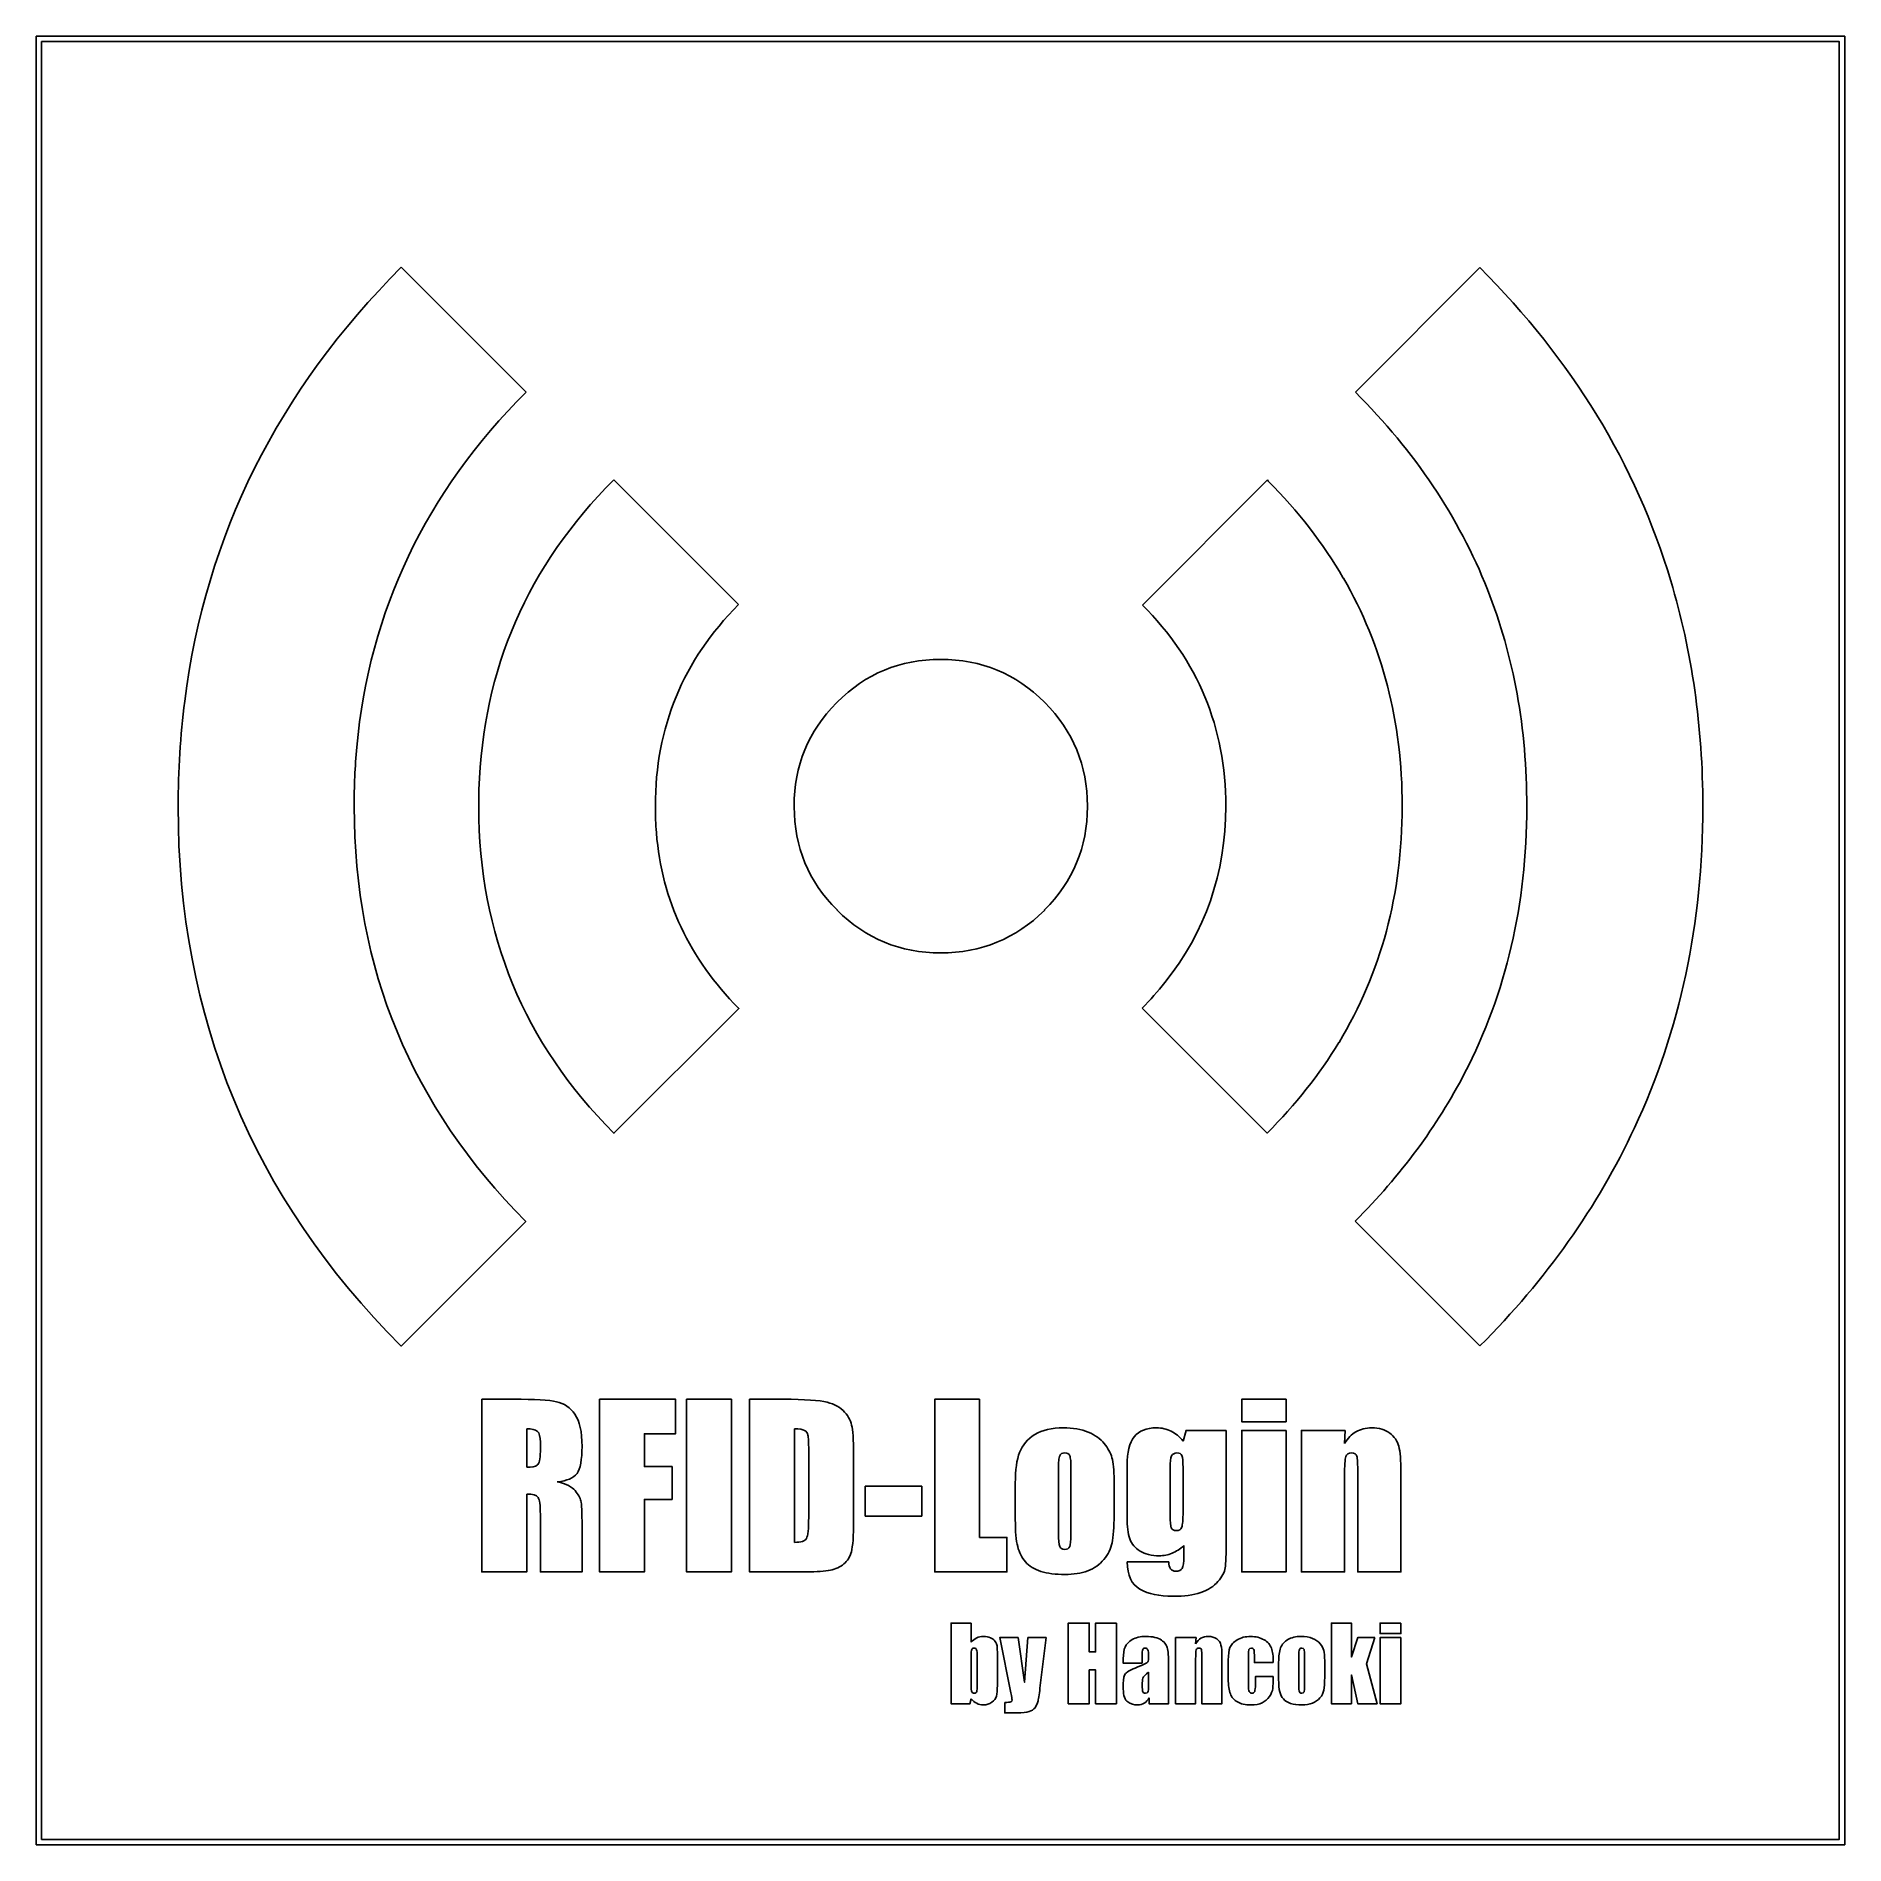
# Model space of a CAD drawing. Extents: x 0 to 87.4, y 0 to 87.4.
import ezdxf

# ---------------------------------------------------------------- set-up
doc = ezdxf.new("R2010")
doc.units = 0
doc.layers.add('Ebene_1', color=7, linetype='CONTINUOUS')

msp = doc.modelspace()

# ---------------------------------------------------------------- linework, layer by layer
at = {"layer": 'Ebene_1', "color": 7}
for points in [[(0.000501, 87.40022), (0.000501, 87.267408), (0.000501, -0.000172), (87.400887, -0.000172), (87.400887, 87.40022)], [(0.264173, 87.136549), (87.135267, 87.136549), (87.135267, 0.263498), (0.264173, 0.263498)], [(59.537674, 65.903565)], [(70.134806, 60.663441)], [(7.178985, 55.259745)], [(38.700189, 55.211567)], [(21.388626, 50.192962)], [(27.223416, 21.530392), (30.896825, 21.530392), (30.896825, 19.861128), (29.392427, 19.861128), (29.392427, 18.279448), (30.731959, 18.279448), (30.731959, 16.692618), (29.392427, 16.692618), (29.392427, 13.189228), (27.223416, 13.189228)], [(33.596497, 21.530392), (33.596497, 13.189228), (31.427485, 13.189228), (31.427485, 21.530392)], [(45.590461, 21.530392), (45.590461, 14.858488), (46.909385, 14.858488), (46.909385, 13.189228), (43.42145, 13.189228), (43.42145, 21.530392)], [(60.402594, 21.530392), (60.402594, 20.443308), (58.259342, 20.443308), (58.259342, 21.530392)], [(23.704568, 20.103288)], [(36.646503, 20.103298)], [(60.402594, 20.025998), (60.402594, 13.189228), (58.259342, 13.189228), (58.259342, 20.025998)], [(52.087187, 17.625138)], [(42.798051, 17.326318), (42.798051, 15.888898), (40.062314, 15.888898), (40.062314, 17.326318)], [(52.203284, 10.713258), (52.203284, 6.820718), (51.191079, 6.820718), (51.191079, 8.455628), (50.888139, 8.455628), (50.888139, 6.820718), (49.875933, 6.820718), (49.875933, 10.713258), (50.888139, 10.713258), (50.888139, 9.321178), (51.191079, 9.321178), (51.191079, 10.713258)], [(64.681537, 10.011208), (64.287237, 8.739338), (64.799357, 6.820718), (63.864087, 6.820718), (63.561147, 8.210398), (63.561147, 6.820718), (62.589807, 6.820718), (62.589807, 10.713258), (63.561147, 10.713258), (63.561147, 9.078338), (63.864087, 10.011208)], [(65.946197, 10.713258), (65.946197, 10.205948), (64.946017, 10.205948), (64.946017, 10.713258)], [(65.946197, 10.011208), (65.946197, 6.820718), (64.946017, 6.820718), (64.946017, 10.011208)], [(59.784004, 8.806628)], [(62.267627, 8.890808)]]:
    msp.add_lwpolyline(points, close=True, dxfattribs=at)
for points in [[(17.641021, 76.229842), (23.671526, 70.199669)], [(63.748017, 70.199669), (69.759317, 76.220074)], [(27.910677, 65.961345), (33.941347, 59.931337)], [(53.459157, 59.912132), (59.499264, 65.961345)], [(63.160115, 61.212602), (63.170049, 61.212602)], [(48.728956, 55.211567), (48.738724, 55.201799)], [(50.800105, 50.192962), (50.800105, 50.173757)], [(57.48606, 50.173757), (57.48606, 50.192962)], [(66.011878, 50.192962), (66.011878, 50.173757)], [(72.03278, 50.163989), (72.03278, 50.173757)], [(80.539227, 50.173757), (80.539227, 50.163823)], [(29.972224, 48.911697), (29.972224, 48.90226)], [(38.709626, 45.164754), (38.700024, 45.174357)], [(54.537942, 41.668138), (54.537942, 41.678071)], [(33.960718, 40.415846), (27.920279, 34.385672), (27.910677, 34.39544)], [(59.489496, 34.39544), (59.489496, 34.405374), (59.480059, 34.39544), (53.449223, 40.425614)], [(62.957802, 38.768529), (62.948365, 38.768529)], [(23.652321, 30.138077), (23.661923, 30.128309), (17.631253, 24.098467), (17.62165, 24.108069)], [(69.76892, 24.108069), (63.738084, 30.138077)], [(21.535557, 21.530392), (23.070867, 21.530392)], [(23.704566, 16.950228), (23.704566, 13.189228), (21.535557, 13.189228), (21.535557, 21.530392)], [(34.477497, 21.530392), (36.100392, 21.530392)], [(37.213235, 13.189258), (34.477497, 13.189258), (34.477497, 21.530392)], [(23.704568, 20.103278), (23.704568, 18.248538)], [(36.646508, 20.103278), (36.646508, 14.616348)], [(24.36403, 19.000748), (24.36403, 19.459278)], [(55.420566, 19.510788), (55.569975, 20.025998), (57.507144, 20.025998)], [(57.507144, 20.025998), (57.507144, 14.760608)], [(63.225857, 17.810618), (63.225857, 13.189228), (61.144427, 13.189228), (61.144427, 20.025998), (63.261977, 20.025998)], [(63.261977, 20.025998), (63.225877, 19.397448)], [(37.331731, 15.827078), (37.331731, 19.067718)], [(39.500743, 18.588578), (39.500743, 15.667368)], [(49.397828, 18.140348), (49.397828, 15.054268)], [(50.005761, 14.987298), (50.005763, 18.140348)], [(52.08719, 17.625138), (52.08719, 15.950728)], [(52.715742, 15.837378), (52.715742, 18.320668)], [(54.797169, 18.212478), (54.797169, 15.914658)], [(55.420559, 16.094988), (55.420565, 18.212478)], [(65.946167, 17.980628), (65.946167, 13.189228), (63.864767, 13.189228), (63.864767, 17.923958)], [(47.316392, 15.724038), (47.316392, 17.475728)], [(26.378478, 15.389158), (26.378478, 13.189228), (24.364028, 13.189228), (24.364028, 15.961028)], [(55.45663, 13.941428), (55.45663, 14.456628)], [(52.715742, 13.673518), (54.735344, 13.673518)], [(45.182755, 7.061098), (45.120245, 6.820668), (44.211424, 6.820668), (44.211424, 10.713208), (45.182762, 10.713258)], [(45.182762, 10.713258), (45.182762, 9.792418)], [(47.098981, 7.342418), (46.567633, 10.011178), (47.450007, 10.011178), (47.767373, 7.859338), (47.921247, 10.011178), (48.80362, 10.011208)], [(48.80362, 10.011208), (48.524723, 7.703088)], [(56.030907, 8.977318), (56.030907, 6.820678), (55.059574, 6.820678), (55.059574, 10.011168), (56.047742, 10.011208)], [(56.047742, 10.011208), (56.030912, 9.717878)], [(45.182755, 9.104778), (45.182755, 7.729528)], [(45.47848, 7.760778), (45.478489, 9.104788)], [(46.449819, 9.148058), (46.449819, 7.710288)], [(53.446302, 8.775398), (52.535076, 8.775398), (52.535076, 8.989378)], [(53.446302, 9.109528), (53.446302, 8.775398)], [(57.300375, 9.056738), (57.300375, 6.820758), (56.329043, 6.820758), (56.329043, 9.030298)], [(57.608117, 8.018018), (57.608117, 8.924438)], [(58.579454, 9.174498), (58.579454, 7.669408)], [(59.784006, 8.806658), (58.867972, 8.806658), (58.867972, 9.174518)], [(60.04125, 8.003648), (60.04125, 8.821098)], [(61.012597, 9.131238), (61.012597, 7.691068)], [(61.296407, 7.659818), (61.296307, 9.131238)], [(62.267637, 8.890808), (62.267637, 8.109418)], [(53.754058, 7.681478), (53.75405, 8.337818)], [(54.725383, 8.421968), (54.725383, 6.820718), (53.780498, 6.820718), (53.780498, 7.104418)], [(58.918457, 7.753548), (58.918457, 8.133428), (59.784001, 8.133428)], [(52.535076, 7.532338), (52.535076, 7.794398)], [(47.392303, 6.373528), (46.803252, 6.373528), (46.803252, 6.883238)]]:
    msp.add_lwpolyline(points, dxfattribs=at)
for points in [[(7.178985, 55.259745), (8.192375, 63.279447), (11.679886, 70.269535), (17.641021, 76.229842)], [(69.759317, 76.220074), (74.224622, 71.751789), (77.30138, 66.707688), (78.988431, 61.087274)], [(23.671526, 70.199669), (18.827255, 65.358874), (16.100986, 59.640284), (15.492555, 53.044228)], [(70.134806, 60.663441), (68.747583, 64.151449), (66.618984, 67.330191), (63.748017, 70.199669)], [(21.398394, 51.002051), (21.582662, 56.817163), (23.753478, 61.803484), (27.910677, 65.961345)], [(59.499264, 65.961345), (59.513005, 65.942968), (59.525753, 65.923763), (59.537674, 65.903565)], [(59.537674, 65.903565), (60.989299, 64.442503), (62.19689, 62.878793), (63.160115, 61.212602)], [(63.170049, 61.212602), (65.06554, 57.934855), (66.012706, 54.261918), (66.011878, 50.192962)], [(72.03278, 50.173757), (72.037416, 53.93411), (71.40531, 57.430561), (70.134806, 60.663441)], [(78.988431, 61.087274), (80.019205, 57.663007), (80.536247, 54.025333), (80.539227, 50.173757)], [(33.941347, 59.931337), (31.256469, 57.243479), (29.917258, 53.997354), (29.924046, 50.192962)], [(57.48606, 50.192962), (57.482915, 53.990566), (56.141055, 57.230234), (53.459157, 59.912132)], [(38.700189, 55.211567), (40.081287, 56.593989), (41.750954, 57.284206), (43.709854, 57.282551)], [(43.709854, 57.282551), (45.6719, 57.284206), (47.344879, 56.593989), (48.728956, 55.211567)], [(6.86078, 50.163989), (6.861773, 51.906834), (6.967731, 53.60564), (7.178985, 55.259745)], [(36.628709, 50.193127), (36.626722, 52.144577), (37.31098, 53.811265), (38.680819, 55.192362)], [(38.680819, 55.192362), (38.686613, 55.197991), (38.69307, 55.204282), (38.700189, 55.211567)], [(48.738724, 55.201799), (50.11502, 53.819708), (50.802092, 52.150041), (50.800105, 50.192962)], [(15.492555, 53.044228), (15.40812, 52.103684), (15.366233, 51.14377), (15.367392, 50.163989)], [(21.388626, 50.192962), (21.387632, 50.465473), (21.390944, 50.734838), (21.398394, 51.002051)], [(17.62165, 24.108069), (10.443156, 31.30312), (6.856144, 39.988537), (6.86078, 50.163989)], [(15.367392, 50.163989), (15.367723, 42.348587), (18.129587, 35.673559), (23.652321, 30.138077)], [(21.388626, 50.163823), (21.388626, 50.173757), (21.388626, 50.183359), (21.388626, 50.192962)], [(27.910677, 34.39544), (23.566892, 38.747834), (21.39293, 44.004017), (21.388626, 50.163823)], [(29.924046, 50.163823), (29.921562, 49.739826), (29.937787, 49.322119), (29.972224, 48.911697)], [(29.924046, 50.192962), (29.924046, 50.183194), (29.924046, 50.173757), (29.924046, 50.163823)], [(36.628709, 50.163989), (36.628709, 50.173923), (36.628709, 50.183359), (36.628709, 50.193127)], [(38.700024, 45.174357), (37.324059, 46.551315), (36.633676, 48.214857), (36.628709, 50.163989)], [(50.800105, 50.173757), (50.797456, 48.220486), (50.106908, 46.55413), (48.728956, 45.174357)], [(54.537942, 41.678071), (56.49618, 44.10716), (57.478776, 46.939387), (57.48606, 50.173757)], [(66.011878, 50.173757), (66.011216, 45.949341), (64.993356, 42.147764), (62.957802, 38.768529)], [(69.026882, 37.285447), (71.033297, 41.165168), (72.035098, 45.45796), (72.03278, 50.163989)], [(80.539227, 50.163823), (80.537903, 44.532979), (79.436601, 39.360404), (77.235156, 34.646097)], [(29.972224, 48.90226), (30.238774, 45.642725), (31.561926, 42.820266), (33.941347, 40.435051)], [(43.709689, 43.103207), (41.753272, 43.101717), (40.086585, 43.788955), (38.709626, 45.164754)], [(48.719354, 45.155152), (47.334614, 43.785644), (45.665277, 43.101883), (43.709689, 43.103207)], [(48.728956, 45.174357), (48.723989, 45.169887), (48.721009, 45.163099), (48.719354, 45.155152)], [(53.449223, 40.425614), (53.841765, 40.830903), (54.204505, 41.245133), (54.537942, 41.668138)], [(33.941347, 40.435051), (33.947142, 40.428925), (33.953433, 40.422634), (33.960718, 40.415846)], [(62.948365, 38.768529), (62.008649, 37.223196), (60.856024, 35.765445), (59.489496, 34.39544)], [(63.738084, 30.138077), (65.939528, 32.340847), (67.702903, 34.723413), (69.026882, 37.285447)], [(77.235156, 34.646097), (75.463504, 30.834255), (72.974483, 27.321745), (69.76892, 24.108069)], [(23.070867, 21.530392), (24.094406, 21.530392), (24.786498, 21.490893), (25.147141, 21.411895)], [(25.147141, 21.411895), (25.511219, 21.332897), (25.806603, 21.13025), (26.033293, 20.803954)], [(36.100392, 21.530392), (37.147975, 21.530392), (37.855522, 21.482306), (38.223035, 21.386135)], [(38.223035, 21.386135), (38.593982, 21.289964), (38.875627, 21.131968), (39.06797, 20.912147)], [(24.219773, 19.979638), (24.127036, 20.062071), (23.955301, 20.103288), (23.704568, 20.103288)], [(26.033293, 20.803954), (26.263418, 20.48109), (26.37848, 19.964168), (26.37848, 19.253188)], [(37.130796, 20.025998), (37.044929, 20.077531), (36.883498, 20.103298), (36.646503, 20.103298)], [(39.06797, 20.912147), (39.260313, 20.692328), (39.380528, 20.446748), (39.428613, 20.175408)], [(39.428613, 20.175408), (39.4767, 19.907501), (39.500743, 19.378558), (39.500743, 18.588578)], [(48.264369, 19.825068), (48.621578, 20.041455), (49.078392, 20.149648), (49.634813, 20.149648)], [(49.634813, 20.149648), (50.101932, 20.149648), (50.502074, 20.079235), (50.83524, 19.938408)], [(53.066081, 19.722028), (53.29964, 20.007108), (53.655131, 20.149648), (54.132554, 20.149648)], [(54.132554, 20.149648), (54.393591, 20.149648), (54.630586, 20.096408), (54.843537, 19.989928)], [(63.777147, 19.959018), (63.996967, 20.086105), (64.249417, 20.149648), (64.534497, 20.149648)], [(64.534497, 20.149648), (64.891704, 20.149648), (65.183654, 20.065498), (65.410347, 19.897198)], [(24.36403, 19.459278), (24.36403, 19.723751), (24.315944, 19.897205), (24.219773, 19.979638)], [(26.37848, 19.253188), (26.37848, 18.604028), (26.297765, 18.167821), (26.136334, 17.944568)], [(37.295661, 19.794148), (37.271621, 19.900628), (37.216666, 19.977911), (37.130796, 20.025998)], [(37.331731, 19.067718), (37.331731, 19.445531), (37.319708, 19.687675), (37.295661, 19.794148)], [(47.522474, 18.964678), (47.659862, 19.321885), (47.90716, 19.608681), (48.264369, 19.825068)], [(50.83524, 19.938408), (51.17184, 19.801021), (51.43116, 19.620701), (51.613199, 19.397448)], [(51.613199, 19.397448), (51.795238, 19.174188), (51.918887, 18.944061), (51.984146, 18.707068)], [(52.715742, 18.320668), (52.715742, 18.969828), (52.832522, 19.436948), (53.066081, 19.722028)], [(54.843537, 19.989928), (55.059923, 19.883455), (55.252266, 19.723741), (55.420566, 19.510788)], [(63.225877, 19.397448), (63.377004, 19.648181), (63.56076, 19.835371), (63.777147, 19.959018)], [(65.410347, 19.897198), (65.637034, 19.728898), (65.783007, 19.515945), (65.848267, 19.258338)], [(65.848267, 19.258338), (65.913534, 19.004171), (65.946167, 18.578268), (65.946167, 17.980628)], [(24.214621, 18.346438), (24.314227, 18.415131), (24.36403, 18.633235), (24.36403, 19.000748)], [(47.316392, 17.475728), (47.316392, 18.111148), (47.385086, 18.607465), (47.522474, 18.964678)], [(49.459648, 18.799808), (49.418435, 18.710508), (49.397828, 18.490688), (49.397828, 18.140348)], [(49.706947, 18.938918), (49.583298, 18.938918), (49.500865, 18.892548), (49.459648, 18.799808)], [(49.949093, 18.799808), (49.911313, 18.892548), (49.830598, 18.938918), (49.706947, 18.938918)], [(50.005763, 18.140348), (50.005763, 18.490688), (49.986873, 18.710508), (49.949093, 18.799808)], [(51.984146, 18.707068), (52.05284, 18.470075), (52.087187, 18.109431), (52.087187, 17.625138)], [(54.869299, 18.789508), (54.821212, 18.693335), (54.797169, 18.500991), (54.797169, 18.212478)], [(55.126901, 18.938918), (55.006687, 18.938918), (54.92082, 18.889115), (54.869299, 18.789508)], [(55.363895, 18.810108), (55.329548, 18.895981), (55.25055, 18.938918), (55.126901, 18.938918)], [(55.420565, 18.212478), (55.420565, 18.525031), (55.401675, 18.724241), (55.363895, 18.810108)], [(63.282557, 18.758588), (63.244757, 18.641808), (63.225857, 18.325818), (63.225857, 17.810618)], [(63.560767, 18.938918), (63.413074, 18.938918), (63.320337, 18.878808), (63.282557, 18.758588)], [(63.818367, 18.784348), (63.787434, 18.887395), (63.701567, 18.938918), (63.560767, 18.938918)], [(63.864767, 17.923958), (63.864767, 18.394511), (63.8493, 18.681308), (63.818367, 18.784348)], [(23.704568, 18.248538), (23.948431, 18.248538), (24.118449, 18.281171), (24.214621, 18.346438)], [(26.136334, 17.944568), (25.974903, 17.721315), (25.657194, 17.587361), (25.183205, 17.542708)], [(25.183205, 17.542708), (25.612542, 17.436235), (25.901057, 17.293695), (26.048749, 17.115088)], [(24.255835, 16.790508), (24.187141, 16.896988), (24.003385, 16.950228), (23.704566, 16.950228)], [(24.364028, 15.961028), (24.364028, 16.407541), (24.327964, 16.684035), (24.255835, 16.790508)], [(26.048749, 17.115088), (26.196441, 16.936481), (26.287461, 16.771615), (26.321808, 16.620488)], [(26.321808, 16.620488), (26.359588, 16.472801), (26.378478, 16.062358), (26.378478, 15.389158)], [(37.223538, 14.801818), (37.295667, 14.928905), (37.331731, 15.270658), (37.331731, 15.827078)], [(52.08719, 15.950728), (52.08719, 15.335915), (52.056277, 14.884251), (51.99445, 14.595738)], [(52.849695, 14.786368), (52.760393, 15.033661), (52.715742, 15.383998), (52.715742, 15.837378)], [(54.797169, 15.914658), (54.797169, 15.608971), (54.816059, 15.409761), (54.853839, 15.317028)], [(55.358739, 15.347938), (55.399952, 15.457845), (55.420559, 15.706861), (55.420559, 16.094988)], [(39.500743, 15.667368), (39.500743, 14.918601), (39.464679, 14.417135), (39.39255, 14.162968)], [(47.429737, 14.415418), (47.354174, 14.707365), (47.316392, 15.143571), (47.316392, 15.724038)], [(49.397828, 15.054268), (49.397828, 14.731408), (49.418435, 14.520175), (49.459648, 14.420568)], [(49.943941, 14.410268), (49.985154, 14.499568), (50.005761, 14.691911), (50.005761, 14.987298)], [(54.853839, 15.317028), (54.891619, 15.227721), (54.970617, 15.183068), (55.090833, 15.183068)], [(55.090833, 15.183068), (55.228221, 15.183068), (55.317523, 15.238025), (55.358739, 15.347938)], [(36.646508, 14.616348), (36.959066, 14.616348), (37.151409, 14.678171), (37.223538, 14.801818)], [(39.39255, 14.162968), (39.323856, 13.912235), (39.201924, 13.714738), (39.026755, 13.570478)], [(47.805837, 13.673518), (47.630667, 13.879605), (47.5053, 14.126905), (47.429737, 14.415418)], [(49.459648, 14.420568), (49.500868, 14.324395), (49.581584, 14.276308), (49.701795, 14.276308)], [(49.701795, 14.276308), (49.825444, 14.276308), (49.906159, 14.320961), (49.943941, 14.410268)], [(51.99445, 14.595738), (51.932623, 14.310658), (51.800388, 14.042751), (51.597743, 13.792018)], [(53.344291, 14.193878), (53.103862, 14.345005), (52.938997, 14.542501), (52.849695, 14.786368)], [(54.27166, 13.967188), (53.897278, 13.967188), (53.588155, 14.042751), (53.344291, 14.193878)], [(54.889905, 14.090838), (54.694128, 14.008405), (54.488046, 13.967188), (54.27166, 13.967188)], [(55.45663, 14.456628), (55.278026, 14.295201), (55.089118, 14.173271), (54.889905, 14.090838)], [(57.507144, 14.760608), (57.507144, 14.049621), (57.489971, 13.589371), (57.455624, 13.379858)], [(38.377597, 13.271658), (38.119995, 13.216725), (37.731874, 13.189258), (37.213235, 13.189258)], [(39.026755, 13.570478), (38.851585, 13.429658), (38.635199, 13.330051), (38.377597, 13.271658)], [(48.552883, 13.214988), (48.233456, 13.318028), (47.984441, 13.470871), (47.805837, 13.673518)], [(49.722398, 13.065578), (49.262149, 13.065578), (48.87231, 13.115381), (48.552883, 13.214988)], [(50.814632, 13.240748), (50.498639, 13.123968), (50.134561, 13.065578), (49.722398, 13.065578)], [(51.597743, 13.792018), (51.395096, 13.544718), (51.134059, 13.360961), (50.814632, 13.240748)], [(53.339139, 12.349448), (52.93728, 12.572701), (52.729481, 13.014058), (52.715742, 13.673518)], [(54.735344, 13.673518), (54.735344, 13.371265), (54.845254, 13.220138), (55.065075, 13.220138)], [(55.065075, 13.220138), (55.223071, 13.220138), (55.327829, 13.266508), (55.37935, 13.359248)], [(55.37935, 13.359248), (55.43087, 13.451981), (55.45663, 13.646041), (55.45663, 13.941428)], [(57.455624, 13.379858), (57.424711, 13.173771), (57.309648, 12.955668), (57.110437, 12.725548)], [(54.936274, 12.009408), (54.273377, 12.009408), (53.740999, 12.122755), (53.339139, 12.349448)], [(57.110437, 12.725548), (56.911224, 12.491988), (56.633014, 12.315101), (56.275806, 12.194888)], [(56.275806, 12.194888), (55.922032, 12.071235), (55.475521, 12.009408), (54.936274, 12.009408)], [(45.182762, 9.792418), (45.262905, 9.885385), (45.351863, 9.954308), (45.449638, 9.999188)], [(45.449638, 9.999188), (45.549015, 10.045655), (45.656407, 10.068888), (45.771812, 10.068888)], [(45.771812, 10.068888), (45.904849, 10.068888), (46.020255, 10.048055), (46.11803, 10.006388)], [(46.11803, 10.006388), (46.215805, 9.964721), (46.290338, 9.906218), (46.341629, 9.830878)], [(46.341629, 9.830878), (46.392922, 9.755538), (46.423376, 9.681805), (46.432989, 9.609678)], [(52.619226, 9.559198), (52.676933, 9.693838), (52.791537, 9.812451), (52.96304, 9.915038)], [(52.96304, 9.915038), (53.134545, 10.017618), (53.357343, 10.068908), (53.631432, 10.068908)], [(53.631432, 10.068908), (53.960018, 10.068908), (54.20766, 10.010405), (54.374357, 9.893398)], [(54.374357, 9.893398), (54.541054, 9.777991), (54.641233, 9.635335), (54.674893, 9.465428)], [(56.030912, 9.717878), (56.101438, 9.834891), (56.187191, 9.922248), (56.288171, 9.979948)], [(56.288171, 9.979948), (56.390754, 10.039281), (56.508564, 10.068948), (56.641601, 10.068948)], [(56.641601, 10.068948), (56.808298, 10.068948), (56.944541, 10.029678), (57.05033, 9.951138)], [(57.05033, 9.951138), (57.156119, 9.872598), (57.22424, 9.773221), (57.254695, 9.653008)], [(57.254695, 9.653008), (57.285148, 9.534395), (57.300375, 9.335638), (57.300375, 9.056738)], [(57.689867, 9.537528), (57.744367, 9.675375), (57.860574, 9.797995), (58.038489, 9.905388)], [(58.038489, 9.905388), (58.216406, 10.014381), (58.432792, 10.068878), (58.687647, 10.068878)], [(58.687647, 10.068878), (58.940898, 10.068878), (59.157284, 10.015181), (59.336805, 9.907788)], [(59.336805, 9.907788), (59.516325, 9.800401), (59.635738, 9.664961), (59.695044, 9.501468)], [(60.13742, 9.515938), (60.201533, 9.682638), (60.316939, 9.816478), (60.483637, 9.917458)], [(60.483637, 9.917458), (60.650334, 10.018438), (60.863514, 10.068928), (61.123177, 10.068928)], [(61.123177, 10.068928), (61.341164, 10.068928), (61.527897, 10.036061), (61.683377, 9.970328)], [(61.683377, 9.970328), (61.840457, 9.906195), (61.961474, 9.822045), (62.046427, 9.717878)], [(62.046427, 9.717878), (62.131374, 9.613698), (62.189074, 9.506308), (62.219527, 9.395708)], [(45.209205, 9.436568), (45.191572, 9.393301), (45.182755, 9.282705), (45.182755, 9.104778)], [(45.324611, 9.503868), (45.265304, 9.503868), (45.226836, 9.481435), (45.209205, 9.436568)], [(45.447229, 9.426968), (45.426389, 9.478235), (45.385516, 9.503868), (45.324611, 9.503868)], [(45.478489, 9.104788), (45.478489, 9.269881), (45.468069, 9.377275), (45.447229, 9.426968)], [(46.432989, 9.609678), (46.444209, 9.537551), (46.449819, 9.383678), (46.449819, 9.148058)], [(52.535076, 8.989378), (52.535076, 9.236225), (52.563126, 9.426165), (52.619226, 9.559198)], [(53.208277, 8.585408), (53.527246, 8.710435), (53.69795, 8.794585), (53.72039, 8.837858)], [(53.470342, 9.438918), (53.454315, 9.397251), (53.446302, 9.287455), (53.446302, 9.109528)], [(53.592961, 9.503818), (53.527241, 9.503818), (53.486368, 9.482185), (53.470342, 9.438918)], [(53.71558, 9.426918), (53.69154, 9.478185), (53.650667, 9.503818), (53.592961, 9.503818)], [(53.75405, 9.102338), (53.75405, 9.269031), (53.741227, 9.377225), (53.71558, 9.426918)], [(53.72039, 8.837858), (53.74283, 8.881125), (53.75405, 8.969285), (53.75405, 9.102338)], [(54.674893, 9.465428), (54.708553, 9.297128), (54.725383, 8.949308), (54.725383, 8.421968)], [(56.057357, 9.419708), (56.039724, 9.365241), (56.030907, 9.217778), (56.030907, 8.977318)], [(56.187189, 9.503908), (56.118266, 9.503908), (56.074988, 9.475841), (56.057357, 9.419708)], [(56.307403, 9.431808), (56.292976, 9.479875), (56.252905, 9.503908), (56.187189, 9.503908)], [(56.329043, 9.030298), (56.329043, 9.249891), (56.32183, 9.383728), (56.307403, 9.431808)], [(57.608117, 8.924438), (57.608117, 9.195318), (57.635367, 9.399681), (57.689867, 9.537528)], [(58.608304, 9.443778), (58.589071, 9.403711), (58.579454, 9.313951), (58.579454, 9.174498)], [(58.721306, 9.503878), (58.665206, 9.503878), (58.627539, 9.483845), (58.608304, 9.443778)], [(58.836712, 9.434178), (58.815872, 9.480645), (58.777403, 9.503878), (58.721306, 9.503878)], [(58.867972, 9.174518), (58.867972, 9.302745), (58.857552, 9.389298), (58.836712, 9.434178)], [(59.695044, 9.501468), (59.754351, 9.337975), (59.784004, 9.106361), (59.784004, 8.806628)], [(60.04125, 8.821098), (60.04125, 9.117631), (60.073307, 9.349245), (60.13742, 9.515938)], [(61.041497, 9.438988), (61.02223, 9.397321), (61.012597, 9.294738), (61.012597, 9.131238)], [(61.156907, 9.503888), (61.099174, 9.503888), (61.060704, 9.482255), (61.041497, 9.438988)], [(61.269907, 9.438988), (61.252307, 9.482255), (61.21464, 9.503888), (61.156907, 9.503888)], [(61.296307, 9.131238), (61.296307, 9.294731), (61.287507, 9.397315), (61.269907, 9.438988)], [(62.219527, 9.395708), (62.251594, 9.285108), (62.267627, 9.116808), (62.267627, 8.890808)], [(52.535076, 7.794398), (52.535076, 8.033225), (52.572743, 8.195915), (52.648078, 8.282468)], [(52.648078, 8.282468), (52.723412, 8.369028), (52.910145, 8.470008), (53.208277, 8.585408)], [(53.482366, 8.051708), (53.458326, 7.974775), (53.446306, 7.864178), (53.446306, 7.719918)], [(53.75405, 8.337818), (53.598573, 8.224018), (53.508011, 8.128648), (53.482366, 8.051708)], [(57.706697, 7.296738), (57.640977, 7.466638), (57.608117, 7.707065), (57.608117, 8.018018)], [(59.784001, 8.133428), (59.782401, 7.878575), (59.772784, 7.687031), (59.755151, 7.558798)], [(60.09414, 7.392958), (60.05888, 7.529198), (60.04125, 7.732761), (60.04125, 8.003648)], [(62.267637, 8.109418), (62.267637, 7.822505), (62.253204, 7.611728), (62.224337, 7.477088)], [(45.182755, 7.729528), (45.182755, 7.558021), (45.192372, 7.448225), (45.211605, 7.400138)], [(45.452035, 6.837498), (45.35426, 6.887165), (45.2645, 6.961698), (45.182755, 7.061098)], [(45.211605, 7.400138), (45.232445, 7.352071), (45.272517, 7.328038), (45.33182, 7.328038)], [(45.33182, 7.328038), (45.392727, 7.328038), (45.431997, 7.352871), (45.44963, 7.402538)], [(45.44963, 7.402538), (45.468863, 7.452205), (45.47848, 7.571618), (45.47848, 7.760778)], [(46.401729, 7.186158), (46.371276, 7.072351), (46.298346, 6.972975), (46.182939, 6.888028)], [(46.449819, 7.710288), (46.449819, 7.476275), (46.433789, 7.301565), (46.401729, 7.186158)], [(47.094171, 6.904838), (47.137451, 6.920838), (47.159091, 6.955298), (47.159091, 7.008218)], [(47.159091, 7.008218), (47.159091, 7.033885), (47.139054, 7.145285), (47.098981, 7.342418)], [(48.524723, 7.703088), (48.481443, 7.337635), (48.444577, 7.088391), (48.414126, 6.955358)], [(52.746654, 6.904818), (52.605602, 7.000985), (52.535076, 7.210158), (52.535076, 7.532338)], [(53.446306, 7.719918), (53.446306, 7.554825), (53.456726, 7.448235), (53.477566, 7.400148)], [(53.477566, 7.400148), (53.500006, 7.352081), (53.543283, 7.328048), (53.607398, 7.328048)], [(53.780498, 7.104418), (53.721191, 6.990618), (53.644254, 6.904865), (53.549686, 6.847158)], [(53.607398, 7.328048), (53.668305, 7.328048), (53.707575, 7.346481), (53.725208, 7.383348)], [(53.725208, 7.383348), (53.744441, 7.421815), (53.754058, 7.521191), (53.754058, 7.681478)], [(58.048106, 6.902428), (57.88782, 6.997001), (57.774017, 7.128438), (57.706697, 7.296738)], [(58.579454, 7.669408), (58.579454, 7.555608), (58.593881, 7.469855), (58.622734, 7.412148)], [(58.622734, 7.412148), (58.651587, 7.356015), (58.694063, 7.327948), (58.750161, 7.327948)], [(58.750161, 7.327948), (58.815881, 7.327948), (58.85996, 7.357615), (58.882397, 7.416948)], [(58.882397, 7.416948), (58.906437, 7.476281), (58.918457, 7.588481), (58.918457, 7.753548)], [(59.594064, 7.166898), (59.504303, 7.033865), (59.386493, 6.932885), (59.240633, 6.863958)], [(59.755151, 7.558798), (59.739124, 7.432171), (59.685429, 7.301538), (59.594064, 7.166898)], [(60.269653, 7.046738), (60.187908, 7.142911), (60.129403, 7.258318), (60.09414, 7.392958)], [(60.618275, 6.832758), (60.469209, 6.880825), (60.353002, 6.952151), (60.269653, 7.046738)], [(61.012597, 7.691068), (61.012597, 7.540401), (61.02223, 7.441825), (61.041497, 7.395338)], [(61.041497, 7.395338), (61.060697, 7.350471), (61.098364, 7.328038), (61.154497, 7.328038)], [(61.154497, 7.328038), (61.21223, 7.328038), (61.2499, 7.348871), (61.267507, 7.390538)], [(61.267507, 7.390538), (61.286774, 7.432205), (61.296407, 7.521965), (61.296407, 7.659818)], [(62.039207, 7.102018), (61.94464, 6.986611), (61.822824, 6.900858), (61.673757, 6.844758)], [(62.224337, 7.477088), (62.19547, 7.344048), (62.13376, 7.219025), (62.039207, 7.102018)], [(45.771805, 6.762998), (45.658002, 6.762998), (45.551412, 6.787831), (45.452035, 6.837498)], [(46.182939, 6.888028), (46.067533, 6.804675), (45.930488, 6.762998), (45.771805, 6.762998)], [(46.803252, 6.883238), (46.953921, 6.883238), (47.050894, 6.890438), (47.094171, 6.904838)], [(47.978949, 6.436028), (47.857132, 6.394361), (47.661583, 6.373528), (47.392303, 6.373528)], [(48.267464, 6.625968), (48.198541, 6.539415), (48.10237, 6.476101), (47.978949, 6.436028)], [(48.414126, 6.955358), (48.385273, 6.822318), (48.336385, 6.712521), (48.267464, 6.625968)], [(53.21549, 6.762958), (53.045587, 6.762958), (52.889308, 6.810245), (52.746654, 6.904818)], [(53.549686, 6.847158), (53.45672, 6.791025), (53.345321, 6.762958), (53.21549, 6.762958)], [(58.699668, 6.762978), (58.425579, 6.762978), (58.208392, 6.809461), (58.048106, 6.902428)], [(59.240633, 6.863958), (59.094773, 6.796638), (58.914451, 6.762978), (58.699668, 6.762978)], [(61.164047, 6.763058), (60.949267, 6.763058), (60.767343, 6.786291), (60.618275, 6.832758)], [(61.673757, 6.844758), (61.526297, 6.790291), (61.356394, 6.763058), (61.164047, 6.763058)]]:
    msp.add_open_spline(points, degree=3, dxfattribs=at)

doc.saveas('drawing.dxf')
